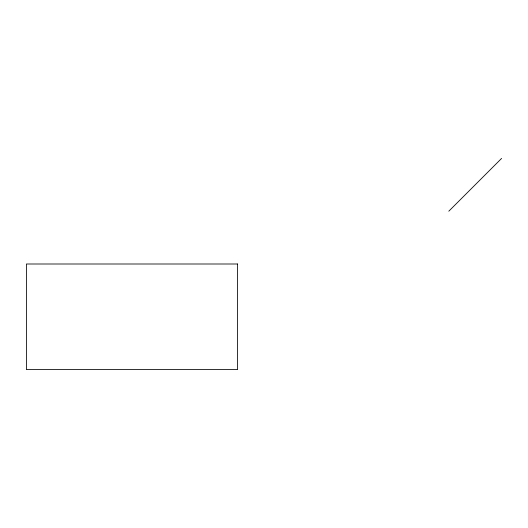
<?xml version="1.0" encoding="UTF-8"?>
<svg xmlns="http://www.w3.org/2000/svg" width="528" height="528" viewBox="0 0 528 528"><rect width="100%" height="100%" fill="white"/><g stroke="black" fill="none" stroke-linecap="round" stroke-linejoin="round"><path stroke-width="0.79" d="M448.8 211.2L501.6 158.4M237.6 264L26.4 264L26.4 369.6L237.6 369.6L237.6 264"/></g></svg>
